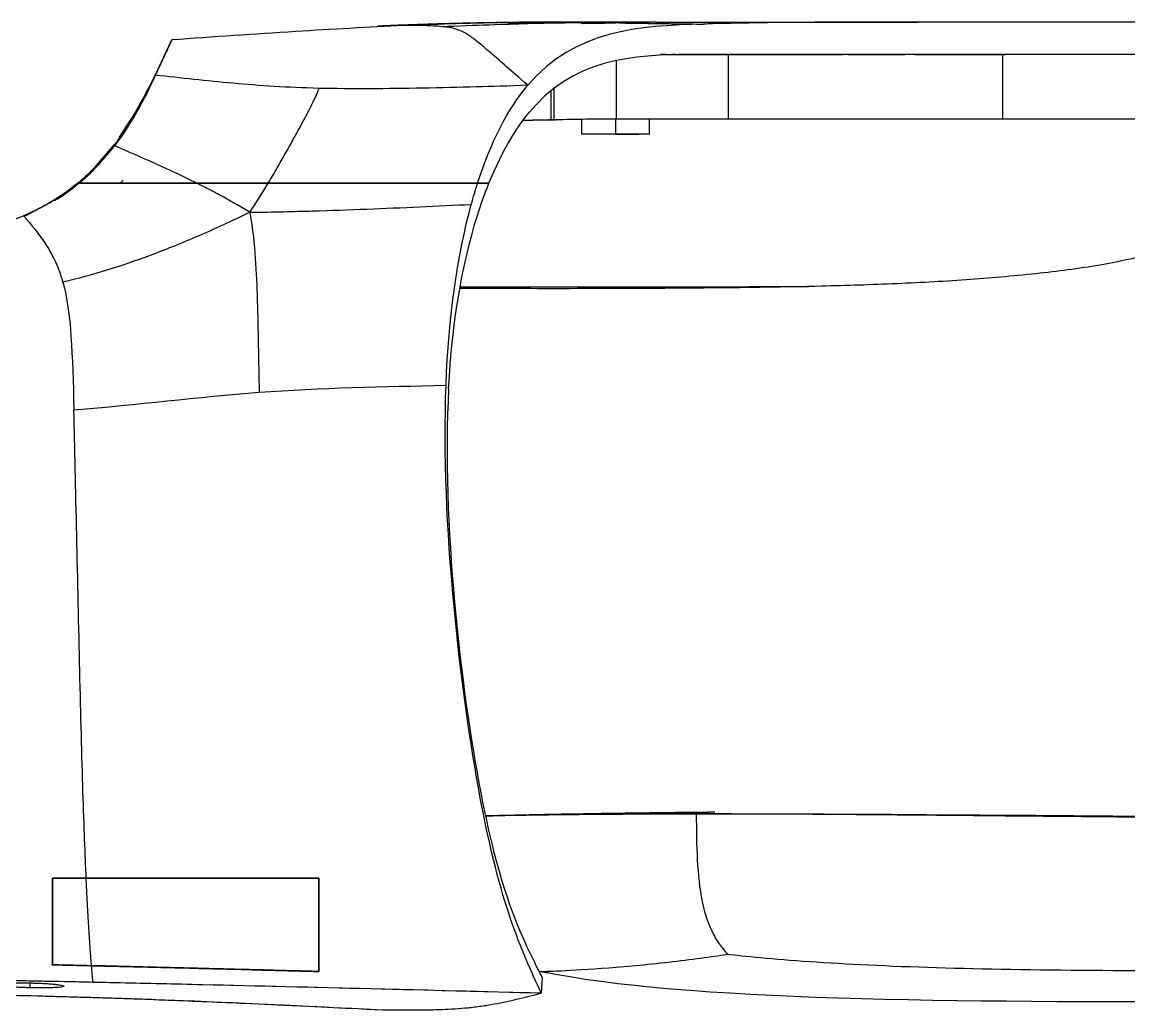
# Model space of a CAD drawing. Header units: millimetres. Extents: x 0 to 1189, y 0 to 841.
# Drawn here: x 430.3 to 481.7, y 330.6 to 376.4 of the extents above; entities that cross this region are included whole.
import ezdxf

# ---------------------------------------------------------------- set-up
doc = ezdxf.new("R2010")
doc.units = ezdxf.units.MM

msp = doc.modelspace()

# ---------------------------------------------------------------- linework, layer by layer
at = {"color": 8, "linetype": 'Continuous', "lineweight": 25}
for p, q in [((457.878, 376.349), (457.878, 376.384)), ((447.789, 376.242), (447.162, 376.221)), ((448.475, 376.242), (448.065, 376.239)), ((457.922, 371.89), (457.922, 374.587)), ((455.021, 371.855), (455.021, 373.304)), ((454.891, 371.857), (454.891, 373.188)), ((430.712, 331.62), (430.712, 331.845))]:
    msp.add_line(p, q, dxfattribs=at)
at = {"color": 7, "linetype": 'Continuous', "lineweight": 25}
for p, q in [((447.162, 376.221), (446.85, 376.197)), ((459.953, 374.89), (460.246, 374.89)), ((460.246, 374.89), (459.953, 374.89)), ((460.392, 374.89), (461.962, 374.89)), ((460.485, 374.89), (460.65, 374.89)), ((460.65, 374.89), (460.485, 374.89)), ((463.122, 371.89), (463.122, 374.89)), ((470.656, 374.89), (471.318, 374.89)), ((475.822, 374.89), (475.822, 371.89)), ((435.721, 372.421), (434.852, 371.054)), ((455.152, 371.856), (454.038, 371.839)), ((454.891, 371.857), (454.829, 371.856)), ((454.829, 371.856), (454.99, 371.855)), ((455.053, 371.856), (454.99, 371.856)), ((455.085, 371.855), (455.021, 371.855)), ((455.118, 371.856), (455.053, 371.856)), ((455.085, 371.855), (455.118, 371.856)), ((457.603, 371.885), (455.118, 371.856)), ((455.152, 371.856), (455.118, 371.856)), ((456.303, 371.869), (456.303, 371.202)), ((457.878, 371.889), (457.878, 371.202)), ((458.13, 371.89), (458.026, 371.89)), ((459.453, 371.199), (459.453, 371.89)), ((463.519, 371.89), (462.981, 371.89)), ((463.519, 371.89), (463.321, 371.89)), ((476.079, 371.89), (475.008, 371.89)), ((456.303, 371.251), (456.302, 371.202)), ((434.635, 370.737), (433.589, 369.525)), ((456.303, 371.202), (456.302, 371.202)), ((457.878, 371.202), (456.303, 371.202)), ((434.892, 368.92), (435.027, 369.057)), ((437.337, 368.92), (435.206, 368.92)), ((438.554, 368.92), (437.338, 368.92)), ((440.615, 368.92), (438.554, 368.92)), ((442.061, 368.92), (441.938, 368.92)), ((430.506, 367.411), (431.247, 367.806)), ((462.475, 339.775), (461.617, 339.689)), ((454.3, 332.41), (454.465, 332.366)), ((454.465, 332.366), (454.748, 332.318)), ((454.468, 332.095), (454.432, 331.368)), ((454.468, 332.095), (454.432, 331.368))]:
    msp.add_line(p, q, dxfattribs=at)
for points, knots in [([(452.347, 376.367), (451.942, 376.36), (451.017, 376.343), (449.527, 376.307), (448.4, 376.267), (447.785, 376.245)], [0, 0, 0, 0, 0.261423, 0.596935, 1, 1, 1, 1]), ([(452.854, 376.372), (452.464, 376.365), (451.792, 376.351), (450.408, 376.315), (449.277, 376.276), (448.475, 376.242)], [0, 0, 0, 0, 0.25, 0.5, 1, 1, 1, 1]), ([(453.57, 376.383), (453.371, 376.381), (452.878, 376.375), (452.541, 376.37), (452.34, 376.367)], [0, 0, 0, 0, 0.403631, 1, 1, 1, 1]), ([(452.854, 376.372), (452.839, 376.369), (452.907, 376.364), (453.209, 376.352), (453.551, 376.34), (453.802, 376.328)], [0, 0, 0, 0, 0.25, 0.5, 1, 1, 1, 1]), ([(452.854, 376.372), (453.2, 376.376), (453.661, 376.381), (454.371, 376.387), (454.799, 376.387), (455.081, 376.388)], [0, 0, 0, 0, 0.25, 0.5, 1, 1, 1, 1]), ([(455.126, 376.39), (454.977, 376.39), (454.686, 376.39), (454.24, 376.389), (453.835, 376.385), (453.57, 376.383)], [0, 0, 0, 0, 0.268031, 0.520431, 1, 1, 1, 1]), ([(455.141, 376.39), (455.147, 376.39), (455.17, 376.39), (455.207, 376.39), (455.234, 376.39)], [0, 0, 0, 0, 0.249312, 1, 1, 1, 1]), ([(459.745, 376.39), (458.313, 376.39), (456.79, 376.39), (455.811, 376.39), (455.415, 376.39), (455.273, 376.39), (455.234, 376.39)], [0, 0, 0, 0, 0.5, 0.75, 0.875, 1, 1, 1, 1]), ([(456.982, 376.326), (456.961, 376.325), (456.919, 376.324), (456.858, 376.323), (456.8, 376.322), (456.744, 376.322), (456.69, 376.321), (456.606, 376.321), (456.502, 376.321), (456.4, 376.323), (456.331, 376.327), (456.299, 376.332), (456.304, 376.338), (456.345, 376.344), (456.42, 376.351), (456.512, 376.356), (456.599, 376.361), (456.674, 376.364), (456.754, 376.367), (456.813, 376.368), (456.843, 376.369)], [0, 0, 0, 0, 0.027249, 0.054529, 0.081865, 0.109289, 0.136845, 0.164583, 0.247893, 0.331302, 0.415816, 0.498613, 0.583687, 0.665678, 0.750946, 0.832363, 0.874821, 0.916159, 0.958711, 1, 1, 1, 1]), ([(457.878, 376.349), (457.701, 376.344), (457.383, 376.335), (456.956, 376.325), (456.616, 376.32), (456.399, 376.322), (456.295, 376.328), (456.316, 376.333), (456.321, 376.334)], [0, 0, 0, 0, 0.213949, 0.385091, 0.578402, 0.76885, 0.939411, 1, 1, 1, 1]), ([(456.843, 376.369), (456.985, 376.373), (457.149, 376.376), (457.501, 376.381), (457.689, 376.383), (457.878, 376.384)], [0, 0, 0, 0, 0.5, 0.5, 1, 1, 1, 1]), ([(457.878, 376.384), (457.903, 376.384), (457.953, 376.385), (458.027, 376.385), (458.102, 376.385), (458.201, 376.386), (458.322, 376.386), (458.511, 376.387), (458.734, 376.387), (458.97, 376.388), (459.166, 376.388), (459.317, 376.388), (459.416, 376.388), (459.462, 376.387), (459.444, 376.386), (459.359, 376.385), (459.231, 376.383), (459.071, 376.38), (458.864, 376.375), (458.664, 376.371), (458.483, 376.366), (458.345, 376.362), (458.187, 376.358), (458.087, 376.355), (458.035, 376.354)], [0, 0, 0, 0, 0.015565, 0.031204, 0.046954, 0.062854, 0.093879, 0.125322, 0.187823, 0.249992, 0.312077, 0.37446, 0.436557, 0.498705, 0.570391, 0.641852, 0.6954, 0.749139, 0.811802, 0.87449, 0.897905, 0.937265, 0.966577, 1, 1, 1, 1]), ([(458.035, 376.354), (458.314, 376.35), (458.607, 376.346), (459.07, 376.339), (459.228, 376.337), (459.546, 376.332), (459.705, 376.33), (460.029, 376.325), (460.193, 376.322), (460.532, 376.317), (460.705, 376.315), (460.959, 376.311), (461.042, 376.31), (461.205, 376.308), (461.446, 376.305), (461.719, 376.303), (461.957, 376.301)], [0, 0, 0, 0, 0.25, 0.25, 0.375, 0.375, 0.5, 0.5, 0.625, 0.625, 0.75, 0.75, 0.8125, 0.8125, 0.875, 1, 1, 1, 1]), ([(459.745, 376.39), (459.745, 376.39), (460.5, 376.39), (462.557, 376.39), (463.605, 376.39), (464.135, 376.39), (464.346, 376.39), (464.404, 376.39)], [0, 0, 0, 0, 0.5, 0.75, 0.875, 0.9375, 1, 1, 1, 1]), ([(500.888, 376.39), (499.005, 376.39), (496.286, 376.39), (493.132, 376.39), (492.327, 376.39), (492.125, 376.39), (492.074, 376.39), (492.062, 376.39), (492.057, 376.39), (492.054, 376.39), (492.041, 376.39), (491.99, 376.39), (491.787, 376.39), (490.973, 376.39), (487.658, 376.39), (481.668, 376.39), (475.677, 376.39), (472.362, 376.39), (471.548, 376.39), (471.345, 376.39), (471.294, 376.39), (471.281, 376.39), (471.278, 376.39), (471.273, 376.39), (471.261, 376.39), (471.21, 376.39), (471.008, 376.39), (470.203, 376.39), (467.041, 376.388), (464.207, 376.368), (461.957, 376.301)], [0, 0, 0, 0, 0.125, 0.15625, 0.164062, 0.166016, 0.166504, 0.166626, 0.166626, 0.166748, 0.166992, 0.167969, 0.171875, 0.1875, 0.25, 0.5, 0.75, 0.8125, 0.828125, 0.832031, 0.833008, 0.833252, 0.833374, 0.833374, 0.833496, 0.833984, 0.835938, 0.84375, 0.875, 1, 1, 1, 1]), ([(461.957, 376.301), (462.127, 376.317), (462.335, 376.334), (462.684, 376.357), (463, 376.371), (463.426, 376.385), (463.831, 376.389), (464.207, 376.39), (464.361, 376.39), (464.404, 376.39)], [0, 0, 0, 0, 0.125, 0.25, 0.375, 0.5, 0.75, 0.875, 1, 1, 1, 1]), ([(464.404, 376.39), (464.631, 376.39), (465.186, 376.39), (466.141, 376.39), (467.301, 376.39), (468.591, 376.39), (469.972, 376.39), (471.085, 376.39), (471.74, 376.39), (471.905, 376.39)], [0, 0, 0, 0, 0.095449, 0.233467, 0.393054, 0.566567, 0.749107, 0.936803, 1, 1, 1, 1]), ([(448.061, 376.242), (446.39, 376.15), (442.835, 375.955), (439.21, 375.701), (437.289, 375.566)], [0, 0, 0, 0, 0.4701646, 1, 1, 1, 1]), ([(447.785, 376.245), (447.63, 376.239), (447.32, 376.227), (447.005, 376.21), (446.847, 376.202)], [0, 0, 0, 0, 0.50147, 1, 1, 1, 1]), ([(448.065, 376.239), (447.954, 376.239), (447.646, 376.239), (447.351, 376.228), (447.162, 376.221)], [0, 0, 0, 0, 0.358925, 1, 1, 1, 1]), ([(453.807, 373.466), (453.339, 373.865), (452.809, 374.327), (452.062, 374.984), (451.536, 375.437), (450.947, 375.889), (450.393, 376.119), (449.979, 376.167), (449.769, 376.186)], [0, 0, 0, 0, 0.125, 0.25, 0.375, 0.5, 0.75, 1, 1, 1, 1]), ([(346.377, 365.883), (346.663, 365.883), (347.248, 365.883), (348.21, 365.883), (349.353, 365.883), (350.761, 365.883), (352.511, 365.883), (354.685, 365.883), (357.45, 365.883), (360.824, 365.883), (364.751, 365.883), (369.014, 365.883), (373.47, 365.883), (378.375, 365.883), (383.553, 365.883), (388.848, 365.883), (393.732, 365.883), (398.129, 365.883), (401.976, 365.883), (405.278, 365.883), (408.3, 365.882), (411.258, 365.878), (414.447, 365.871), (417.919, 365.846), (421.674, 365.889), (425.041, 366.126), (427.798, 366.578), (429.858, 367.137), (431.626, 367.954), (433.203, 369.076), (434.537, 370.465), (435.582, 372.016), (436.212, 373.248), (436.55, 373.981), (436.726, 374.358), (436.849, 374.621), (436.952, 374.842), (437.037, 375.026), (437.164, 375.299), (437.261, 375.505), (437.292, 375.571), (437.289, 375.564), (437.289, 375.566), (437.289, 375.566), (437.288, 375.566), (437.288, 375.566), (437.286, 375.564), (437.266, 375.522), (437.156, 375.287), (437.105, 375.178)], [0, 0, 0, 0, 0.00977, 0.019927, 0.030938, 0.043399, 0.058007, 0.075517, 0.096683, 0.124335, 0.155648, 0.18955, 0.224943, 0.260714, 0.305149, 0.34694, 0.38548, 0.420202, 0.45054, 0.476107, 0.497973, 0.521715, 0.545784, 0.573077, 0.603491, 0.634233, 0.652439, 0.669231, 0.684345, 0.698049, 0.714631, 0.729535, 0.742839, 0.749708, 0.753764, 0.757861, 0.762065, 0.766428, 0.770989, 0.787151, 0.805889, 0.827054, 0.850282, 0.875056, 0.900839, 0.927095, 0.95323, 0.978208, 1, 1, 1, 1]), ([(437.288, 375.566), (437.288, 375.566), (437.288, 375.566), (437.287, 375.566), (437.283, 375.56), (437.026, 375.01), (436.523, 373.93)], [0, 0, 0, 0, 0.25, 0.25, 0.5, 1, 1, 1, 1]), ([(436.528, 373.931), (436.649, 374.191), (436.899, 374.729), (437.104, 375.169), (437.233, 375.447), (437.285, 375.556), (437.291, 375.569), (437.289, 375.565), (437.289, 375.566), (437.289, 375.566), (437.289, 375.566)], [0, 0, 0, 0, 0.080108, 0.165762, 0.261952, 0.3911, 0.537069, 0.730366, 0.940253, 1, 1, 1, 1]), ([(437.107, 375.181), (437.053, 375.067), (436.94, 374.824), (436.692, 374.304), (436.265, 373.421), (435.88, 372.731), (435.601, 372.233)], [0, 0, 0, 0, 0.155, 0.329977, 0.515844, 1, 1, 1, 1]), ([(459.953, 374.89), (460.207, 374.89), (461.362, 374.89), (462.462, 374.89), (463.321, 374.89)], [0, 0, 0, 0, 0.219893, 1, 1, 1, 1]), ([(459.953, 374.89), (460.259, 374.89), (461.346, 374.89), (462.38, 374.89), (463.122, 374.89)], [0, 0, 0, 0, 0.282309, 1, 1, 1, 1]), ([(464.132, 374.89), (463.115, 374.89), (462.02, 374.89), (460.906, 374.89), (460.827, 374.89)], [0, 0, 0, 0, 0.929415, 1, 1, 1, 1]), ([(461.027, 374.89), (461.162, 374.89), (461.432, 374.89), (461.836, 374.89), (462.239, 374.89), (462.641, 374.89), (463.043, 374.89), (463.443, 374.89), (463.843, 374.89), (464.109, 374.89), (464.241, 374.89)], [0, 0, 0, 0, 0.125085, 0.250104, 0.375078, 0.500027, 0.624973, 0.749937, 0.874939, 1, 1, 1, 1]), ([(500.888, 374.89), (499.005, 374.89), (496.286, 374.89), (493.132, 374.89), (492.327, 374.89), (492.125, 374.89), (492.074, 374.89), (492.062, 374.89), (492.057, 374.89), (492.054, 374.89), (492.041, 374.89), (491.99, 374.89), (491.787, 374.89), (490.973, 374.89), (487.658, 374.89), (481.668, 374.89), (475.677, 374.89), (472.362, 374.89), (471.548, 374.89), (471.345, 374.89), (471.294, 374.89), (471.281, 374.89), (471.278, 374.89), (471.273, 374.89), (471.261, 374.89), (471.21, 374.89), (471.008, 374.89), (470.203, 374.89), (467.043, 374.89), (464.231, 374.89), (462.05, 374.89)], [0, 0, 0, 0, 0.125, 0.15625, 0.164062, 0.166016, 0.166504, 0.166626, 0.166626, 0.166748, 0.166992, 0.167969, 0.171875, 0.1875, 0.25, 0.5, 0.75, 0.8125, 0.828125, 0.832031, 0.833008, 0.833252, 0.833374, 0.833374, 0.833496, 0.833984, 0.835938, 0.84375, 0.875, 1, 1, 1, 1]), ([(463.321, 374.89), (463.437, 374.89), (463.673, 374.89), (464.028, 374.89), (464.44, 374.89), (464.914, 374.89), (465.616, 374.89), (466.493, 374.89), (467.185, 374.89), (467.532, 374.89)], [0, 0, 0, 0, 0.080728, 0.163672, 0.248844, 0.370207, 0.498537, 0.74878, 1, 1, 1, 1]), ([(463.713, 374.89), (463.808, 374.89), (464.001, 374.89), (464.293, 374.89), (464.593, 374.89), (464.984, 374.89), (465.479, 374.89), (466.265, 374.89), (467.057, 374.89), (467.842, 374.89), (468.236, 374.89), (468.433, 374.89)], [0, 0, 0, 0, 0.058978, 0.119753, 0.18233, 0.246713, 0.365887, 0.495671, 0.746781, 0.87392, 1, 1, 1, 1]), ([(468.672, 374.89), (468.87, 374.89), (469.237, 374.89), (469.797, 374.89), (470.334, 374.89), (470.704, 374.89), (470.881, 374.89)], [0, 0, 0, 0, 0.271212, 0.501575, 0.762109, 1, 1, 1, 1]), ([(471.756, 374.89), (471.863, 374.89), (472.075, 374.89), (472.389, 374.89), (472.697, 374.89), (472.9, 374.89), (473, 374.89)], [0, 0, 0, 0, 0.261125, 0.514809, 0.761088, 1, 1, 1, 1]), ([(472.808, 374.89), (472.918, 374.89), (473.136, 374.89), (473.467, 374.89), (473.799, 374.89), (474.132, 374.89), (474.467, 374.89), (474.803, 374.89), (475.142, 374.89), (475.481, 374.89), (475.709, 374.89), (475.822, 374.89)], [0, 0, 0, 0, 0.1113847, 0.2226441, 0.3338027, 0.4448846, 0.5559144, 0.6669164, 0.777915, 0.8889347, 1, 1, 1, 1]), ([(473, 374.89), (473.107, 374.89), (473.321, 374.89), (473.644, 374.89), (473.969, 374.89), (474.296, 374.89), (474.624, 374.89), (474.953, 374.89), (475.284, 374.89), (475.617, 374.89), (475.839, 374.89), (475.951, 374.89)], [0, 0, 0, 0, 0.1114004, 0.2226716, 0.333838, 0.4449239, 0.5559536, 0.6669517, 0.7779425, 0.8889504, 1, 1, 1, 1]), ([(441.763, 368.92), (441.914, 369.171), (442.051, 369.404), (442.31, 369.854), (442.556, 370.287), (442.779, 370.69), (442.994, 371.079), (443.097, 371.268), (443.593, 372.177), (443.919, 372.802), (444.124, 373.321)], [0, 0, 0, 0, 0.125, 0.125, 0.25, 0.375, 0.375, 0.5, 0.5, 1, 1, 1, 1]), ([(454.289, 371.84), (454.122, 371.837), (453.902, 371.832), (453.68, 371.828), (453.626, 371.827)], [0, 0, 0, 0, 0.758967, 1, 1, 1, 1]), ([(454.289, 371.84), (454.122, 371.837), (453.902, 371.832), (453.68, 371.828), (453.626, 371.827)], [0, 0, 0, 0, 0.758967, 1, 1, 1, 1]), ([(454.14, 371.84), (453.975, 371.837), (453.805, 371.833), (453.634, 371.83), (453.628, 371.829)], [0, 0, 0, 0, 0.965319, 1, 1, 1, 1]), ([(454.99, 371.856), (454.883, 371.854), (454.65, 371.848), (454.415, 371.843), (454.289, 371.84)], [0, 0, 0, 0, 0.4623473, 1, 1, 1, 1]), ([(463.122, 371.89), (462.996, 371.89), (462.746, 371.89), (462.369, 371.89), (461.994, 371.89), (461.619, 371.89), (461.246, 371.89), (460.873, 371.89), (460.501, 371.89), (460.13, 371.89), (459.76, 371.89), (459.39, 371.89), (459.022, 371.89), (458.655, 371.89), (458.288, 371.89), (458.044, 371.89), (457.922, 371.89)], [0, 0, 0, 0, 0.074841, 0.149105, 0.222803, 0.295948, 0.368554, 0.440633, 0.512199, 0.583266, 0.653848, 0.72396, 0.793616, 0.862831, 0.93162, 1, 1, 1, 1]), ([(463.321, 371.89), (463.193, 371.89), (462.938, 371.89), (462.555, 371.89), (462.173, 371.89), (461.791, 371.89), (461.411, 371.89), (461.032, 371.89), (460.653, 371.89), (460.275, 371.89), (459.898, 371.89), (459.522, 371.89), (459.147, 371.89), (458.773, 371.89), (458.399, 371.89), (458.15, 371.89), (458.026, 371.89)], [0, 0, 0, 0, 0.074784, 0.148999, 0.222657, 0.295771, 0.368355, 0.440421, 0.511982, 0.583054, 0.653649, 0.723783, 0.79347, 0.862725, 0.931563, 1, 1, 1, 1]), ([(475.822, 371.89), (475.717, 371.89), (475.506, 371.89), (475.191, 371.89), (474.877, 371.89), (474.564, 371.89), (474.252, 371.89), (473.941, 371.89), (473.631, 371.89), (473.323, 371.89), (473.015, 371.89), (472.708, 371.89), (472.242, 371.89), (471.599, 371.89), (470.819, 371.89), (470.021, 371.89), (469.295, 371.89), (468.507, 371.89), (467.708, 371.89), (466.897, 371.89), (466.165, 371.89), (465.506, 371.89), (464.86, 371.89), (464.249, 371.89), (463.675, 371.89), (463.302, 371.89), (463.122, 371.89)], [0, 0, 0, 0, 0.023337, 0.046688, 0.070057, 0.093448, 0.116867, 0.140317, 0.163802, 0.187328, 0.210899, 0.234519, 0.258191, 0.319271, 0.385282, 0.443559, 0.510921, 0.560741, 0.635139, 0.705457, 0.757972, 0.812833, 0.864455, 0.912849, 0.958025, 1, 1, 1, 1]), ([(475.951, 371.89), (475.837, 371.89), (475.61, 371.89), (475.271, 371.89), (474.933, 371.89), (474.596, 371.89), (474.261, 371.89), (473.927, 371.89), (473.594, 371.89), (473.262, 371.89), (472.931, 371.89), (472.453, 371.89), (471.811, 371.89), (471.04, 371.89), (470.25, 371.89), (469.53, 371.89), (468.745, 371.89), (467.947, 371.89), (467.135, 371.89), (466.399, 371.89), (465.735, 371.89), (465.082, 371.89), (464.464, 371.89), (463.882, 371.89), (463.503, 371.89), (463.321, 371.89)], [0, 0, 0, 0, 0.025268, 0.050554, 0.075863, 0.101201, 0.126575, 0.151989, 0.17745, 0.202963, 0.228534, 0.254169, 0.314602, 0.380033, 0.43828, 0.505322, 0.555129, 0.62992, 0.70073, 0.75382, 0.809437, 0.861853, 0.911076, 0.95712, 1, 1, 1, 1]), ([(471.066, 371.89), (470.943, 371.89), (470.235, 371.89), (468.886, 371.89), (467.063, 371.89), (465.257, 371.89), (464.081, 371.89), (463.519, 371.89)], [0, 0, 0, 0, 0.048088, 0.278132, 0.543873, 0.78177, 1, 1, 1, 1]), ([(477.172, 371.89), (477.059, 371.89), (476.833, 371.89), (476.495, 371.89), (476.158, 371.89), (475.934, 371.89), (475.822, 371.89)], [0, 0, 0, 0, 0.249503, 0.499301, 0.749448, 1, 1, 1, 1]), ([(477.271, 371.89), (477.161, 371.89), (476.94, 371.89), (476.609, 371.89), (476.279, 371.89), (476.06, 371.89), (475.951, 371.89)], [0, 0, 0, 0, 0.249491, 0.499285, 0.749437, 1, 1, 1, 1]), ([(481.668, 371.89), (481.561, 371.89), (481.347, 371.89), (481.026, 371.89), (480.705, 371.89), (480.383, 371.89), (480.061, 371.89), (479.738, 371.89), (479.335, 371.89), (478.853, 371.89), (478.291, 371.89), (477.731, 371.89), (477.358, 371.89), (477.172, 371.89)], [0, 0, 0, 0, 0.070795, 0.141699, 0.212728, 0.283896, 0.355219, 0.426712, 0.498389, 0.623357, 0.748564, 0.874086, 1, 1, 1, 1]), ([(486.163, 371.89), (486.057, 371.89), (485.844, 371.89), (485.524, 371.89), (485.203, 371.89), (484.883, 371.89), (484.562, 371.89), (484.241, 371.89), (483.839, 371.89), (483.356, 371.89), (482.792, 371.89), (482.229, 371.89), (481.855, 371.89), (481.668, 371.89)], [0, 0, 0, 0, 0.0719994, 0.143862, 0.2156017, 0.2872329, 0.3587698, 0.4302267, 0.501618, 0.6269382, 0.7517216, 0.8760484, 1, 1, 1, 1]), ([(435.307, 371.719), (435.097, 371.377), (434.721, 370.766), (433.953, 369.913), (433.616, 369.538)], [0, 0, 0, 0, 0.561216, 1, 1, 1, 1]), ([(459.453, 371.202), (459.452, 371.202), (459.452, 371.202), (459.444, 371.202), (459.432, 371.202), (459.415, 371.202), (459.393, 371.202), (459.366, 371.202), (459.308, 371.202), (459.196, 371.202), (458.999, 371.202), (458.759, 371.202), (458.53, 371.202), (458.336, 371.202), (458.186, 371.202), (458.033, 371.202), (457.93, 371.202), (457.878, 371.202)], [0, 0, 0, 0, 0.036, 0.071725, 0.107288, 0.142803, 0.178384, 0.214147, 0.250202, 0.375061, 0.500033, 0.624892, 0.749865, 0.812683, 0.874904, 0.937139, 1, 1, 1, 1]), ([(457.878, 371.202), (458.019, 371.202), (458.159, 371.202), (458.419, 371.202), (458.538, 371.202), (458.737, 371.202), (458.817, 371.202), (458.925, 371.202), (458.953, 371.202), (458.953, 371.202)], [0, 0, 0, 0, 0.25, 0.25, 0.5, 0.5, 0.75, 0.75, 1, 1, 1, 1]), ([(434.441, 370.459), (434.402, 370.408), (434.309, 370.287), (434.114, 370.051), (433.824, 369.714), (433.464, 369.329), (433.145, 369.048), (433, 368.92)], [0, 0, 0, 0, 0.12587, 0.299801, 0.501002, 0.77307, 1, 1, 1, 1]), ([(438.451, 368.92), (438.104, 369.093), (437.77, 369.254), (437.116, 369.561), (436.155, 370.001), (435.236, 370.4), (434.623, 370.665)], [0, 0, 0, 0, 0.25, 0.25, 0.5, 1, 1, 1, 1]), ([(431.836, 368.121), (431.884, 368.146), (432.292, 368.36), (432.648, 368.657), (432.961, 368.92)], [0, 0, 0, 0, 0.116796, 1, 1, 1, 1]), ([(438.451, 368.92), (437.985, 368.92), (437.527, 368.92), (436.599, 368.92), (436.138, 368.92), (435.216, 368.92), (434.755, 368.92), (433.837, 368.92), (433.382, 368.92), (432.924, 368.92)], [0, 0, 0, 0, 0.25, 0.25, 0.5, 0.5, 0.75, 0.75, 1, 1, 1, 1]), ([(432.924, 368.92), (433.382, 368.92), (433.837, 368.92), (434.755, 368.92), (435.216, 368.92), (436.138, 368.92), (436.599, 368.92), (437.527, 368.92), (437.985, 368.92), (438.451, 368.92)], [0, 0, 0, 0, 0.25, 0.25, 0.5, 0.5, 0.75, 0.75, 1, 1, 1, 1]), ([(440.912, 367.574), (440.383, 367.891), (439.946, 368.138), (439.355, 368.457), (439.169, 368.555), (438.804, 368.743), (438.626, 368.833), (438.451, 368.92)], [0, 0, 0, 0, 0.5, 0.5, 0.75, 0.75, 1, 1, 1, 1]), ([(441.763, 368.92), (441.487, 368.92), (440.935, 368.919), (440.131, 368.92), (439.303, 368.92), (438.751, 368.92), (438.451, 368.92)], [0, 0, 0, 0, 0.249598, 0.5, 0.728514, 1, 1, 1, 1]), ([(438.451, 368.92), (438.656, 368.92), (439.045, 368.92), (439.597, 368.92), (440.221, 368.92), (440.935, 368.919), (441.487, 368.92), (441.763, 368.92)], [0, 0, 0, 0, 0.185426, 0.352729, 0.5, 0.750395, 1, 1, 1, 1]), ([(451.474, 368.92), (450.995, 368.92), (450.185, 368.92), (448.567, 368.92), (447.024, 368.92), (445.405, 368.92), (444.191, 368.92), (442.977, 368.92), (442.168, 368.92), (441.763, 368.92)], [0, 0, 0, 0, 0.148147, 0.25, 0.5, 0.625, 0.75, 0.875, 1, 1, 1, 1]), ([(441.763, 368.92), (442.168, 368.92), (442.977, 368.92), (444.191, 368.92), (445.405, 368.92), (447.024, 368.92), (448.567, 368.92), (450.185, 368.92), (450.995, 368.92), (451.474, 368.92)], [0, 0, 0, 0, 0.125, 0.25, 0.375, 0.5, 0.75, 0.851851, 1, 1, 1, 1]), ([(440.912, 367.574), (442.058, 367.591), (443.853, 367.633), (447.179, 367.75), (449.582, 367.864), (451.183, 367.941)], [0, 0, 0, 0, 0.25, 0.5, 1, 1, 1, 1]), ([(346.377, 365.883), (347.554, 365.883), (349.319, 365.883), (353.322, 365.883), (355.456, 365.883), (355.906, 365.883), (356.856, 365.883), (358.355, 365.883), (364.572, 365.883), (371.914, 365.883), (379.02, 365.883), (380.429, 365.883), (383.186, 365.883), (387.234, 365.883), (393.48, 365.883), (398.863, 365.883), (401.619, 365.883), (403.34, 365.883), (404.141, 365.883), (407.91, 365.883), (410.753, 365.881), (414.279, 365.869), (415.308, 365.865), (416.012, 365.862), (416.374, 365.86), (418.226, 365.853), (423.065, 365.863), (428.016, 366.406), (430.413, 367.415)], [0, 0, 0, 0, 0.125, 0.1875, 0.1875, 0.203125, 0.203125, 0.21875, 0.25, 0.375, 0.375, 0.40625, 0.40625, 0.4375, 0.5, 0.5625, 0.59375, 0.59375, 0.625, 0.625, 0.75, 0.78125, 0.796875, 0.796875, 0.8125, 0.8125, 0.875, 1, 1, 1, 1]), ([(440.912, 367.574), (439.879, 367.076), (438.341, 366.379), (435.589, 365.276), (433.606, 364.659), (432.236, 364.331)], [0, 0, 0, 0, 0.25, 0.5, 1, 1, 1, 1]), ([(440.912, 367.574), (441.051, 366.76), (441.181, 365.438), (441.289, 362.825), (441.311, 360.733), (441.346, 359.227)], [0, 0, 0, 0, 0.25, 0.5, 1, 1, 1, 1]), ([(483.118, 365.712), (482.255, 365.515), (480.425, 365.095), (477.477, 364.718), (474.261, 364.431), (470.844, 364.246), (467.68, 364.146), (464.833, 364.092), (462.626, 364.067), (460.877, 364.053), (459.546, 364.044), (458.36, 364.039), (457.203, 364.035), (455.564, 364.032), (453.579, 364.033), (451.766, 364.038), (450.922, 364.044), (450.658, 364.045)], [0, 0, 0, 0, 0.064905, 0.137693, 0.217209, 0.302662, 0.39384, 0.462771, 0.535357, 0.5854, 0.624742, 0.665102, 0.70639, 0.748507, 0.849394, 0.952918, 1, 1, 1, 1]), ([(450.67, 364.125), (450.681, 364.125), (451.11, 364.125), (452.311, 364.125), (454.235, 364.125), (456.468, 364.125), (458.393, 364.125), (459.849, 364.125), (460.743, 364.125), (461.683, 364.125), (462.929, 364.126), (464.621, 364.125), (466.06, 364.131), (466.832, 364.134)], [0, 0, 0, 0, 0.004226, 0.160864, 0.31582, 0.467344, 0.613595, 0.662513, 0.710521, 0.757554, 0.808698, 0.897349, 1, 1, 1, 1]), ([(433.32, 336.702), (433.269, 337.785), (433.219, 339.084), (433.119, 342.325), (432.97, 348.134), (432.83, 354.984), (432.745, 358.412)], [0, 0, 0, 0, 0.25, 0.25, 0.5, 1, 1, 1, 1]), ([(451.848, 339.604), (452.288, 339.614), (453.37, 339.638), (455.438, 339.665), (457.416, 339.682), (458.919, 339.69), (459.841, 339.693), (460.816, 339.695), (462.107, 339.696), (463.936, 339.692), (466.332, 339.681), (469.027, 339.662), (472.138, 339.635), (475.729, 339.601), (479.844, 339.563), (484.195, 339.527), (487.178, 339.511), (488.714, 339.502)], [0, 0, 0, 0, 0.062011, 0.152529, 0.240009, 0.269302, 0.298069, 0.326274, 0.357329, 0.41068, 0.478104, 0.544183, 0.610255, 0.700594, 0.794842, 0.894337, 1, 1, 1, 1]), ([(451.849, 339.598), (452.015, 339.604), (452.362, 339.615), (452.825, 339.624), (453.067, 339.63)], [0, 0, 0, 0, 0.476939, 1, 1, 1, 1]), ([(451.85, 339.592), (452.066, 339.597), (452.851, 339.616), (454.48, 339.641), (456.684, 339.666), (459.042, 339.683), (460.773, 339.687), (461.617, 339.689)], [0, 0, 0, 0, 0.090414, 0.329446, 0.562254, 0.786501, 1, 1, 1, 1]), ([(452.168, 339.608), (452.647, 339.62), (453.671, 339.646), (455.556, 339.683), (457.7, 339.718), (459.982, 339.749), (461.658, 339.766), (462.475, 339.775)], [0, 0, 0, 0, 0.187323, 0.40097, 0.609009, 0.809341, 1, 1, 1, 1]), ([(461.617, 339.689), (461.632, 338.243), (461.655, 336.075), (462.282, 334.261), (462.774, 333.503), (463.019, 333.243), (463.091, 333.174)], [0, 0, 0, 0, 0.5, 0.75, 0.875, 1, 1, 1, 1]), ([(431.757, 336.702), (431.757, 336.352), (431.757, 336.005), (431.757, 335.318), (431.757, 334.977), (431.757, 334.475), (431.757, 334.308), (431.757, 333.977), (431.757, 333.813), (431.757, 333.488), (431.757, 333.325), (431.757, 333.005), (431.757, 332.846), (431.757, 332.686)], [0, 0, 0, 0, 0.25, 0.25, 0.5, 0.5, 0.625, 0.625, 0.75, 0.75, 0.875, 0.875, 1, 1, 1, 1]), ([(431.757, 336.702), (431.757, 336.352), (431.757, 336.005), (431.757, 335.318), (431.757, 334.977), (431.757, 334.475), (431.757, 334.308), (431.757, 333.977), (431.757, 333.813), (431.757, 333.488), (431.757, 333.325), (431.757, 333.005), (431.757, 332.846), (431.757, 332.686)], [0, 0, 0, 0, 0.25, 0.25, 0.5, 0.5, 0.625, 0.625, 0.75, 0.75, 0.875, 0.875, 1, 1, 1, 1]), ([(431.757, 332.686), (431.757, 332.846), (431.757, 333.005), (431.757, 333.325), (431.757, 333.488), (431.757, 333.813), (431.757, 333.977), (431.757, 334.308), (431.757, 334.475), (431.757, 334.977), (431.757, 335.318), (431.757, 336.005), (431.757, 336.352), (431.757, 336.702)], [0, 0, 0, 0, 0.125, 0.125, 0.25, 0.25, 0.375, 0.375, 0.5, 0.5, 0.75, 0.75, 1, 1, 1, 1]), ([(444.11, 332.372), (444.11, 332.458), (444.11, 332.545), (444.11, 332.717), (444.11, 332.803), (444.11, 333.062), (444.11, 333.238), (444.11, 333.589), (444.11, 333.765), (444.11, 334.123), (444.11, 334.303), (444.11, 334.844), (444.11, 335.212), (444.11, 335.952), (444.11, 336.325), (444.11, 336.702)], [0, 0, 0, 0, 0.0625, 0.0625, 0.125, 0.125, 0.25, 0.25, 0.375, 0.375, 0.5, 0.5, 0.75, 0.75, 1, 1, 1, 1]), ([(444.11, 332.372), (444.11, 332.458), (444.11, 332.545), (444.11, 332.717), (444.11, 332.803), (444.11, 333.062), (444.11, 333.238), (444.11, 333.589), (444.11, 333.765), (444.11, 334.123), (444.11, 334.303), (444.11, 334.844), (444.11, 335.212), (444.11, 335.952), (444.11, 336.325), (444.11, 336.702)], [0, 0, 0, 0, 0.0625, 0.0625, 0.125, 0.125, 0.25, 0.25, 0.375, 0.375, 0.5, 0.5, 0.75, 0.75, 1, 1, 1, 1]), ([(444.11, 336.702), (444.11, 336.325), (444.11, 335.952), (444.11, 335.212), (444.11, 334.844), (444.11, 334.303), (444.11, 334.123), (444.11, 333.765), (444.11, 333.589), (444.11, 333.238), (444.11, 333.062), (444.11, 332.803), (444.11, 332.717), (444.11, 332.545), (444.11, 332.458), (444.11, 332.372)], [0, 0, 0, 0, 0.25, 0.25, 0.5, 0.5, 0.625, 0.625, 0.75, 0.75, 0.875, 0.875, 0.9375, 0.9375, 1, 1, 1, 1]), ([(454.46, 332.368), (454.462, 332.388), (456.399, 332.419), (460.025, 332.766), (462.034, 333.018), (462.863, 333.14), (463.091, 333.174)], [0, 0, 0, 0, 0.5, 0.75, 0.875, 1, 1, 1, 1]), ([(463.091, 333.174), (463.388, 333.14), (464.502, 333.019), (467.574, 332.771), (474.53, 332.431), (482.439, 332.413), (488.168, 332.406)], [0, 0, 0, 0, 0.125, 0.25, 0.5, 1, 1, 1, 1]), ([(433.63, 331.872), (429.437, 331.961), (423.345, 332.073), (418.302, 332.174), (416.398, 332.215), (416.027, 332.224), (415.306, 332.241), (414.254, 332.266), (410.665, 332.358), (407.817, 332.434), (404.054, 332.49), (403.254, 332.5), (401.536, 332.518), (398.787, 332.542), (393.413, 332.567), (387.171, 332.585), (383.118, 332.598), (380.357, 332.607), (378.945, 332.612), (371.821, 332.638), (364.449, 332.662), (358.222, 332.608), (356.724, 332.585), (355.774, 332.568), (355.325, 332.558), (353.196, 332.505), (349.221, 332.333), (347.514, 332.069), (346.377, 331.894)], [0, 0, 0, 0, 0.125, 0.1875, 0.1875, 0.203125, 0.203125, 0.21875, 0.25, 0.375, 0.375, 0.40625, 0.40625, 0.4375, 0.5, 0.5625, 0.59375, 0.59375, 0.625, 0.625, 0.75, 0.78125, 0.796875, 0.796875, 0.8125, 0.8125, 0.875, 1, 1, 1, 1]), ([(454.432, 331.368), (449.147, 331.503), (442.541, 331.672), (436.157, 331.817), (433.626, 331.872), (432.37, 331.898), (428.656, 331.974), (423.847, 332.065), (419.083, 332.157), (416.774, 332.207), (415.879, 332.227), (415.447, 332.237), (414.19, 332.267), (410.254, 332.368), (404.247, 332.532), (392.196, 332.571), (384.205, 332.594), (381.741, 332.602), (380.909, 332.605), (379.226, 332.611), (374.974, 332.627), (367.119, 332.653), (360.2, 332.633), (357.118, 332.591), (355.955, 332.571), (355.41, 332.56), (353.877, 332.522), (349.448, 332.368), (347.742, 332.104), (346.377, 331.894)], [0, 0, 0, 0, 0.125, 0.15625, 0.15625, 0.1875, 0.1875, 0.25, 0.3125, 0.328125, 0.328125, 0.34375, 0.34375, 0.375, 0.5, 0.625, 0.65625, 0.65625, 0.671875, 0.671875, 0.6875, 0.75, 0.8125, 0.828125, 0.828125, 0.84375, 0.84375, 0.875, 1, 1, 1, 1]), ([(444.11, 332.375), (443.194, 332.4), (439.06, 332.513), (434.925, 332.609), (431.707, 332.684)], [0, 0, 0, 0, 0.221705, 1, 1, 1, 1]), ([(433.662, 332.639), (433.235, 332.649), (432.585, 332.664), (431.935, 332.679), (431.711, 332.684)], [0, 0, 0, 0, 0.655514, 1, 1, 1, 1]), ([(433.569, 332.644), (434.638, 332.618), (436.878, 332.564), (440.391, 332.474), (442.836, 332.407), (444.11, 332.372)], [0, 0, 0, 0, 0.3041073, 0.6374406, 1, 1, 1, 1]), ([(444.11, 332.372), (443.145, 332.399), (441.273, 332.45), (438.551, 332.521), (436.002, 332.586), (434.361, 332.625), (433.569, 332.644)], [0, 0, 0, 0, 0.27466, 0.532879, 0.77466, 1, 1, 1, 1]), ([(444.11, 332.375), (443.179, 332.401), (441.409, 332.449), (439.639, 332.492), (438.801, 332.512)], [0, 0, 0, 0, 0.526263, 1, 1, 1, 1]), ([(440.187, 332.478), (441.043, 332.456), (442.351, 332.422), (443.659, 332.386), (444.11, 332.374)], [0, 0, 0, 0, 0.654968, 1, 1, 1, 1]), ([(346.377, 331.894), (346.762, 331.894), (347.574, 331.894), (348.922, 331.894), (350.551, 331.894), (352.536, 331.894), (354.947, 331.894), (357.82, 331.894), (361.167, 331.894), (364.912, 331.894), (368.935, 331.894), (373.114, 331.894), (377.835, 331.893), (382.928, 331.894), (388.236, 331.893), (393.116, 331.889), (397.366, 331.878), (401.006, 331.86), (404.079, 331.832), (406.827, 331.791), (409.356, 331.739), (411.841, 331.677), (414.491, 331.609), (417.669, 331.537), (421.295, 331.464), (425.109, 331.386), (428.361, 331.314), (430.615, 331.259), (431.911, 331.223), (432.587, 331.205), (433.279, 331.185), (434.073, 331.162), (434.928, 331.135), (435.779, 331.106), (436.278, 331.087), (436.543, 331.077)], [0, 0, 0, 0, 0.012765, 0.026882, 0.043847, 0.064872, 0.089727, 0.119743, 0.155083, 0.194624, 0.237048, 0.281072, 0.325451, 0.384849, 0.44051, 0.491634, 0.537581, 0.573465, 0.605477, 0.633679, 0.659538, 0.684887, 0.711872, 0.742926, 0.784744, 0.825639, 0.86229, 0.886208, 0.896959, 0.902558, 0.90907, 0.92558, 0.946717, 0.971679, 1, 1, 1, 1]), ([(430.712, 331.62), (430.686, 331.621), (430.634, 331.622), (430.556, 331.624), (430.479, 331.627), (430.377, 331.63), (430.251, 331.635), (430.056, 331.644), (429.827, 331.657), (429.588, 331.675), (429.391, 331.695), (429.246, 331.717), (429.156, 331.74), (429.127, 331.762), (429.158, 331.784), (429.249, 331.804), (429.396, 331.821), (429.592, 331.835), (429.832, 331.844), (430.06, 331.849), (430.253, 331.85), (430.403, 331.85), (430.556, 331.848), (430.66, 331.846), (430.712, 331.845)], [0, 0, 0, 0, 0.015744, 0.031446, 0.047144, 0.062878, 0.094338, 0.125761, 0.188545, 0.250995, 0.313417, 0.376061, 0.438382, 0.500884, 0.563812, 0.626371, 0.688387, 0.750497, 0.81293, 0.874947, 0.90603, 0.937101, 0.968549, 1, 1, 1, 1]), ([(430.712, 331.845), (430.738, 331.845), (430.79, 331.843), (430.867, 331.841), (430.944, 331.839), (431.046, 331.835), (431.17, 331.83), (431.363, 331.821), (431.591, 331.807), (431.83, 331.787), (432.027, 331.764), (432.174, 331.741), (432.265, 331.717), (432.297, 331.693), (432.268, 331.672), (432.179, 331.653), (432.033, 331.637), (431.837, 331.625), (431.597, 331.617), (431.368, 331.615), (431.173, 331.614), (431.022, 331.615), (430.867, 331.617), (430.764, 331.619), (430.712, 331.62)], [0, 0, 0, 0, 0.0157219, 0.0314118, 0.0471067, 0.062844, 0.0938848, 0.1249694, 0.1870167, 0.2494591, 0.3115429, 0.373585, 0.4362026, 0.4991031, 0.5616434, 0.6240212, 0.6866861, 0.7490601, 0.8114993, 0.8742782, 0.9056914, 0.9371511, 0.9685662, 1, 1, 1, 1]), ([(447.077, 330.597), (447.294, 330.597), (447.564, 330.597), (448.112, 330.597), (448.297, 330.597), (448.362, 330.597), (448.5, 330.597), (448.862, 330.597), (449.658, 330.603), (450.571, 330.651), (451.081, 330.702), (451.284, 330.724), (451.385, 330.737), (451.688, 330.777), (452.688, 330.934), (453.657, 331.175), (454.432, 331.368)], [0, 0, 0, 0, 0.25, 0.3125, 0.3125, 0.34375, 0.34375, 0.375, 0.5, 0.625, 0.65625, 0.65625, 0.6875, 0.6875, 0.75, 1, 1, 1, 1]), ([(436.537, 331.073), (436.937, 331.059), (438.936, 330.989), (442.446, 330.825), (445.55, 330.672), (447.077, 330.597)], [0, 0, 0, 0, 0.112827, 0.563634, 1, 1, 1, 1]), ([(437.379, 331.043), (438.566, 330.994), (441.814, 330.86), (445.034, 330.699), (447.077, 330.597)], [0, 0, 0, 0, 0.36542, 1, 1, 1, 1])]:
    msp.add_open_spline(points, degree=3, knots=knots, dxfattribs=at)
at = {"color": 8, "linetype": 'Continuous', "lineweight": 25}
for points, knots in [([(452.854, 376.372), (452.762, 376.371), (452.592, 376.37), (452.432, 376.368), (452.362, 376.367), (452.34, 376.367)], [0, 0, 0, 0, 0.449006, 0.830066, 1, 1, 1, 1]), ([(452.854, 376.372), (453.01, 376.375), (453.233, 376.38), (453.494, 376.382), (453.573, 376.383)], [0, 0, 0, 0, 0.6966536, 1, 1, 1, 1]), ([(455.081, 376.388), (455.056, 376.388), (455.008, 376.389), (455.053, 376.39), (455.119, 376.39), (455.141, 376.39)], [0, 0, 0, 0, 0.435309, 0.810764, 1, 1, 1, 1])]:
    msp.add_open_spline(points, degree=3, knots=knots, dxfattribs=at)
at = {"color": 7, "linetype": 'Continuous', "lineweight": 25}
for points in [[(453.802, 376.328), (454.863, 376.356), (455.664, 376.368), (456.342, 376.375)], [(456.342, 376.375), (455.677, 376.382), (455.222, 376.386), (455.081, 376.388)], [(456.342, 376.375), (456.498, 376.373), (456.666, 376.371), (456.843, 376.369)], [(458.035, 376.354), (457.982, 376.352), (457.93, 376.351), (457.878, 376.349)], [(449.769, 376.186), (449.348, 376.223), (448.915, 376.238), (448.475, 376.242)], [(449.769, 376.186), (451.42, 376.254), (452.741, 376.3), (453.802, 376.328)], [(461.957, 376.301), (458.956, 376.212), (455.984, 376.034), (453.807, 373.466)], [(462.05, 374.89), (459.142, 374.89), (456.357, 374.89), (454.186, 372.563)], [(436.528, 373.931), (436.147, 373.114), (435.577, 371.889), (434.623, 370.665)], [(444.124, 373.321), (442.636, 373.357), (440.092, 373.531), (437.716, 373.798), (436.528, 373.931)], [(453.807, 373.466), (452.848, 373.425), (451.493, 373.386), (448.915, 373.323), (446.466, 373.292), (444.869, 373.303), (444.124, 373.321)], [(451.474, 368.92), (452.088, 370.824), (452.874, 372.365), (453.807, 373.466)], [(452.001, 368.92), (452.617, 370.445), (453.357, 371.674), (454.186, 372.563)], [(454.829, 371.856), (454.6, 371.851), (454.371, 371.846), (454.14, 371.84)], [(454.891, 371.857), (454.933, 371.856), (454.977, 371.856), (455.021, 371.855)], [(455.053, 371.856), (455.032, 371.856), (455.011, 371.856), (454.99, 371.856)], [(457.922, 371.89), (456.976, 371.89), (456.037, 371.888), (455.085, 371.856)], [(434.623, 370.665), (434.156, 370.067), (433.597, 369.469), (432.924, 368.92)], [(432.924, 368.92), (432.221, 368.347), (431.392, 367.827), (430.413, 367.415)], [(440.912, 367.574), (441.257, 368.098), (441.528, 368.531), (441.763, 368.92)], [(451.183, 367.941), (451.275, 368.277), (451.372, 368.604), (451.474, 368.92)], [(451.468, 367.427), (451.634, 367.952), (451.812, 368.45), (452.001, 368.92)], [(452.001, 368.92), (451.81, 368.92), (451.635, 368.92), (451.474, 368.92)], [(451.474, 368.92), (451.635, 368.92), (451.81, 368.92), (452.001, 368.92)], [(450.011, 359.553), (450.131, 362.745), (450.536, 365.582), (451.183, 367.941)], [(430.413, 367.415), (431.131, 366.569), (431.848, 365.724), (432.236, 364.331)], [(450.131, 359.392), (450.296, 362.488), (450.767, 365.199), (451.468, 367.427)], [(432.236, 364.331), (432.624, 362.939), (432.682, 361), (432.745, 358.412)], [(441.346, 359.227), (444.204, 359.438), (447.108, 359.495), (450.011, 359.553)], [(454.432, 331.368), (453.48, 333.425), (451.574, 337.541), (449.771, 353.167), (450.011, 359.553)], [(432.745, 358.412), (435.676, 358.653), (438.488, 359.016), (441.346, 359.227)], [(450.131, 359.392), (449.801, 353.199), (451.59, 337.736), (453.509, 333.975), (454.468, 332.095)], [(461.617, 339.689), (469.272, 339.701), (477.801, 339.594), (488.708, 339.546)], [(433.32, 336.702), (432.799, 336.702), (432.278, 336.702), (431.757, 336.702)], [(433.32, 336.702), (432.799, 336.702), (432.278, 336.702), (431.757, 336.702)], [(431.757, 336.702), (432.278, 336.702), (432.799, 336.702), (433.32, 336.702)], [(433.569, 332.644), (433.486, 333.728), (433.403, 334.925), (433.32, 336.702)], [(444.11, 336.702), (440.514, 336.702), (436.917, 336.702), (433.32, 336.702)], [(444.11, 336.702), (440.514, 336.702), (436.917, 336.702), (433.32, 336.702)], [(433.32, 336.702), (436.917, 336.702), (440.514, 336.702), (444.11, 336.702)], [(433.569, 332.644), (433.486, 333.728), (433.403, 334.925), (433.32, 336.702)], [(431.757, 332.686), (432.358, 332.673), (432.963, 332.659), (433.569, 332.644)], [(431.757, 332.686), (432.361, 332.672), (432.965, 332.658), (433.569, 332.644)], [(433.569, 332.644), (432.965, 332.658), (432.361, 332.672), (431.757, 332.686)], [(433.569, 332.644), (437.019, 332.562), (440.545, 332.47), (444.11, 332.372)], [(433.63, 331.872), (433.61, 332.127), (433.589, 332.382), (433.569, 332.644)], [(486.773, 330.957), (473.791, 330.962), (461.046, 330.973), (454.46, 332.368)], [(454.432, 331.368), (447.385, 331.548), (440.338, 331.729), (433.63, 331.872)]]:
    msp.add_open_spline(points, degree=3, dxfattribs=at)

doc.saveas('drawing.dxf')
